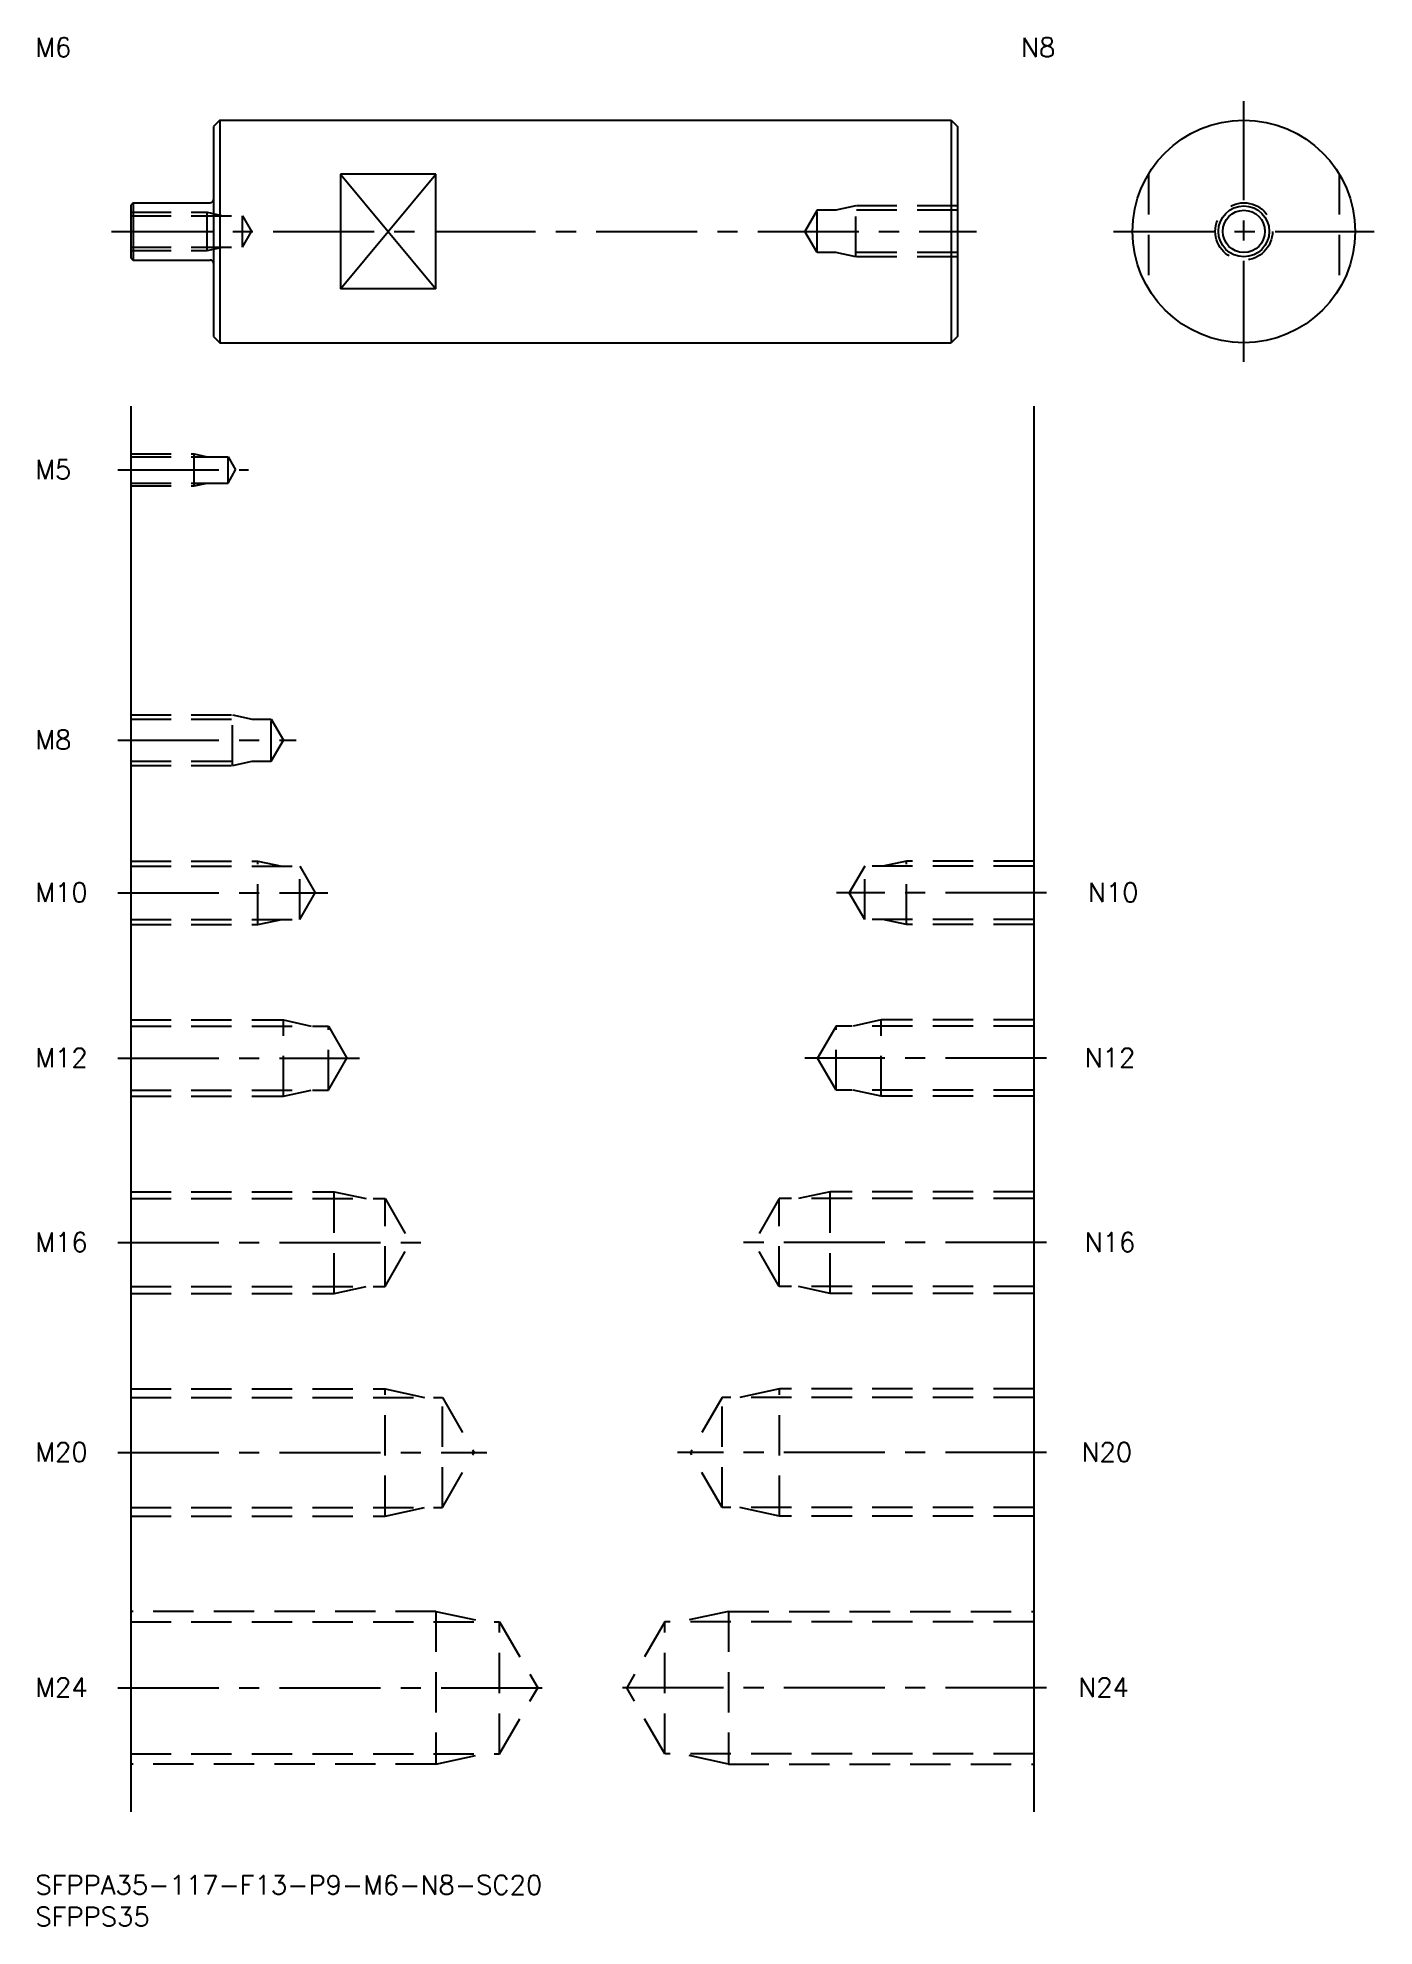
# Model space of a CAD drawing. Extents: x 0 to 211, y -8 to 289.
import ezdxf

# ---------------------------------------------------------------- set-up
doc = ezdxf.new("R2010")
doc.units = 0
doc.header["$LTSCALE"] = 0.5
doc.linetypes.add('CENTER', pattern=[50.8, 31.75, -6.35, 6.35, -6.35])
doc.linetypes.add('DASHED', pattern=[19.05, 12.7, -6.35])
for name, color, linetype in [('MSM_CENTER', 1, 'CENTER'), ('MSM_CONTINUOUS', 7, 'CONTINUOUS'), ('MSM_DASHED', 4, 'DASHED'), ('MSM_NARROW', 5, 'CONTINUOUS'), ('MSM_PART_NUMBER', 7, 'CONTINUOUS')]:
    doc.layers.add(name, color=color, linetype=linetype)
doc.styles.get("Standard").update_dxf_attribs({"font": 'txt.shx', "height": 3, "bigfont": 'bigfont.shx'})

# ---------------------------------------------------------------- blocks, each defined once
blk = doc.blocks.new('*U4')
at = {"layer": 'MSM_PART_NUMBER'}
blk.add_text('SFPPA35-117-F13-P9-M6-N8-SC20', height=3, dxfattribs=at).set_placement((0, -3))
blk = doc.blocks.new('*U5')
at = {"layer": 'MSM_PART_NUMBER'}
blk.add_text('SFPPS35', height=3, dxfattribs=at).set_placement((0, -8))
blk = doc.blocks.new('*U6')
at = {"layer": 'MSM_PART_NUMBER'}
blk.add_text('M24', height=3, dxfattribs=at).set_placement((0, 28.06))
blk = doc.blocks.new('*U7')
at = {"layer": 'MSM_PART_NUMBER'}
blk.add_text('M20', height=3, dxfattribs=at).set_placement((0, 65.06))
blk = doc.blocks.new('*U8')
at = {"layer": 'MSM_PART_NUMBER'}
blk.add_text('M16', height=3, dxfattribs=at).set_placement((0, 98.06))
blk = doc.blocks.new('*U9')
at = {"layer": 'MSM_PART_NUMBER'}
blk.add_text('M12', height=3, dxfattribs=at).set_placement((0, 127.06))
blk = doc.blocks.new('*U10')
at = {"layer": 'MSM_PART_NUMBER'}
blk.add_text('M10', height=3, dxfattribs=at).set_placement((0, 153.06))
blk = doc.blocks.new('*U11')
at = {"layer": 'MSM_PART_NUMBER'}
blk.add_text('M8', height=3, dxfattribs=at).set_placement((0, 177.06))
blk = doc.blocks.new('*U12')
at = {"layer": 'MSM_PART_NUMBER'}
blk.add_text('M6', height=3, dxfattribs=at).set_placement((0, 285.95))
blk = doc.blocks.new('*U13')
at = {"layer": 'MSM_PART_NUMBER'}
blk.add_text('N24', height=3, dxfattribs=at).set_placement((164, 28.06))
blk = doc.blocks.new('*U14')
at = {"layer": 'MSM_PART_NUMBER'}
blk.add_text('N20', height=3, dxfattribs=at).set_placement((164.5, 65.06))
blk = doc.blocks.new('*U15')
at = {"layer": 'MSM_PART_NUMBER'}
blk.add_text('N16', height=3, dxfattribs=at).set_placement((165, 98.06))
blk = doc.blocks.new('*U16')
at = {"layer": 'MSM_PART_NUMBER'}
blk.add_text('N12', height=3, dxfattribs=at).set_placement((165, 127.06))
blk = doc.blocks.new('*U17')
at = {"layer": 'MSM_PART_NUMBER'}
blk.add_text('N10', height=3, dxfattribs=at).set_placement((165.5, 153.06))
blk = doc.blocks.new('*U18')
at = {"layer": 'MSM_PART_NUMBER'}
blk.add_text('N8', height=3, dxfattribs=at).set_placement((155, 285.95))
blk = doc.blocks.new('*U19')
at = {"layer": 'MSM_PART_NUMBER'}
blk.add_text('M5', height=3, dxfattribs=at).set_placement((0, 219.56))

msp = doc.modelspace()

# ---------------------------------------------------------------- linework, layer by layer
at = {"layer": 'MSM_CENTER'}
for p, q in [((190.04, 238), (190.04, 279)), ((12, 258.5), (148, 258.5)), ((169.54, 258.5), (210.54, 258.5)), ((13, 221), (33.5, 221)), ((13, 178.5), (41, 178.5)), ((13, 154.5), (46, 154.5)), ((159, 154.5), (126, 154.5)), ((13, 128.5), (51, 128.5)), ((159, 128.5), (121, 128.5)), ((13, 99.5), (61, 99.5)), ((159, 99.5), (111, 99.5)), ((13, 66.5), (71, 66.5)), ((159, 66.5), (101, 66.5)), ((13, 29.5), (81, 29.5)), ((159, 29.5), (91, 29.5))]:
    msp.add_line(p, q, dxfattribs=at)
at = {"layer": 'MSM_CONTINUOUS'}
for p, q in [((29, 276), (28, 275)), ((28, 275), (28, 242)), ((29, 276), (144, 276)), ((29, 276), (29, 241)), ((144, 276), (144, 241)), ((144, 276), (145, 275)), ((145, 275), (145, 242)), ((63, 267.51), (48, 267.51)), ((48, 267.51), (48, 249.49)), ((63, 249.49), (63, 267.51)), ((15.4, 263), (15, 262.6)), ((15, 262.6), (15, 254.4)), ((15.4, 263), (15.4, 254)), ((15.4, 263), (27.5, 263)), ((15, 254.4), (15.4, 254)), ((15.4, 254), (27.5, 254)), ((63, 249.49), (48, 249.49)), ((28, 242), (29, 241)), ((29, 241), (144, 241)), ((145, 242), (144, 241)), ((15, 231), (15, 10)), ((157, 231), (157, 10))]:
    msp.add_line(p, q, dxfattribs=at)
for radius in [17.5, 3.32]:
    msp.add_circle((190.04, 258.5), radius, dxfattribs=at)
for centre, start, end in [((27.5, 263.5), 270, 0), ((27.5, 253.5), 0, 90)]:
    msp.add_arc(centre, 0.5, start, end, dxfattribs=at)
at = {"layer": 'MSM_DASHED'}
for p, q in [((175.04, 267.51), (175.04, 249.49)), ((205.04, 267.51), (205.04, 249.49)), ((15, 261.5), (27, 261.5)), ((27, 255.5), (27, 261.5)), ((27, 261.5), (29.5, 260.96)), ((122.92, 261.82), (121, 258.5)), ((122.92, 255.18), (122.92, 261.82)), ((145, 261.82), (122.92, 261.82)), ((129, 262.5), (125.88, 261.82)), ((129, 254.5), (129, 262.5)), ((145, 262.5), (129, 262.5)), ((15, 260.96), (32.58, 260.96)), ((32.58, 256.04), (32.58, 260.96)), ((32.58, 260.96), (34, 258.5)), ((32.58, 256.04), (34, 258.5)), ((122.92, 255.18), (121, 258.5)), ((15, 256.04), (32.58, 256.04)), ((15, 255.5), (27, 255.5)), ((27, 255.5), (29.5, 256.04)), ((145, 255.18), (122.92, 255.18)), ((129, 254.5), (125.88, 255.18)), ((145, 254.5), (129, 254.5)), ((15, 223.5), (25, 223.5)), ((15, 223.07), (30.31, 223.07)), ((25, 218.5), (25, 223.5)), ((25, 223.5), (27, 223.07)), ((30.31, 218.93), (30.31, 223.07)), ((30.31, 223.07), (31.5, 221)), ((30.31, 218.93), (31.5, 221)), ((15, 218.93), (30.31, 218.93)), ((15, 218.5), (25, 218.5)), ((25, 218.5), (27, 218.93)), ((15, 182.5), (31, 182.5)), ((15, 181.82), (37.08, 181.82)), ((31, 174.5), (31, 182.5)), ((31, 182.5), (34.12, 181.82)), ((37.08, 175.18), (37.08, 181.82)), ((37.08, 181.82), (39, 178.5)), ((37.08, 175.18), (39, 178.5)), ((15, 175.18), (37.08, 175.18)), ((15, 174.5), (31, 174.5)), ((31, 174.5), (34.12, 175.18)), ((15, 159.5), (35, 159.5)), ((15, 158.69), (41.58, 158.69)), ((35, 149.5), (35, 159.5)), ((35, 159.5), (38.75, 158.69)), ((41.58, 150.31), (41.58, 158.69)), ((41.58, 158.69), (44, 154.5)), ((130.42, 158.69), (128, 154.5)), ((130.42, 150.31), (130.42, 158.69)), ((157, 158.69), (130.42, 158.69)), ((137, 159.5), (133.25, 158.69)), ((137, 149.5), (137, 159.5)), ((157, 159.5), (137, 159.5)), ((41.58, 150.31), (44, 154.5)), ((130.42, 150.31), (128, 154.5)), ((15, 150.31), (41.58, 150.31)), ((15, 149.5), (35, 149.5)), ((35, 149.5), (38.75, 150.31)), ((157, 150.31), (130.42, 150.31)), ((137, 149.5), (133.25, 150.31)), ((157, 149.5), (137, 149.5)), ((15, 134.5), (39, 134.5)), ((39, 122.5), (39, 134.5)), ((39, 134.5), (43.37, 133.55)), ((133, 134.5), (128.62, 133.55)), ((133, 122.5), (133, 134.5)), ((157, 134.5), (133, 134.5)), ((15, 133.55), (46.08, 133.55)), ((46.08, 123.45), (46.08, 133.55)), ((46.08, 133.55), (49, 128.5)), ((125.92, 133.55), (123, 128.5)), ((125.92, 123.45), (125.92, 133.55)), ((157, 133.55), (125.92, 133.55)), ((46.08, 123.45), (49, 128.5)), ((125.92, 123.45), (123, 128.5)), ((15, 123.45), (46.08, 123.45)), ((15, 122.5), (39, 122.5)), ((39, 122.5), (43.37, 123.45)), ((157, 123.45), (125.92, 123.45)), ((133, 122.5), (128.62, 123.45)), ((157, 122.5), (133, 122.5)), ((15, 107.5), (47, 107.5)), ((47, 91.5), (47, 107.5)), ((47, 107.5), (52, 106.42)), ((125, 107.5), (120, 106.42)), ((125, 91.5), (125, 107.5)), ((157, 107.5), (125, 107.5)), ((15, 106.42), (55.01, 106.42)), ((55.01, 92.58), (55.01, 106.42)), ((55.01, 106.42), (59, 99.5)), ((116.99, 106.42), (113, 99.5)), ((116.99, 92.58), (116.99, 106.42)), ((157, 106.42), (116.99, 106.42)), ((55.01, 92.58), (59, 99.5)), ((116.99, 92.58), (113, 99.5)), ((15, 92.58), (55.01, 92.58)), ((47, 91.5), (52, 92.58)), ((157, 92.58), (116.99, 92.58)), ((125, 91.5), (120, 92.58)), ((15, 91.5), (47, 91.5)), ((157, 91.5), (125, 91.5)), ((15, 76.5), (55, 76.5)), ((15, 75.15), (64.01, 75.15)), ((55, 56.5), (55, 76.5)), ((55, 76.5), (61.25, 75.15)), ((64.01, 75.15), (69, 66.5)), ((64.01, 57.85), (64.01, 75.15)), ((107.99, 75.15), (103, 66.5)), ((157, 75.15), (107.99, 75.15)), ((107.99, 57.85), (107.99, 75.15)), ((117, 76.5), (110.75, 75.15)), ((157, 76.5), (117, 76.5)), ((117, 56.5), (117, 76.5)), ((64.01, 57.85), (69, 66.5)), ((107.99, 57.85), (103, 66.5)), ((15, 57.85), (64.01, 57.85)), ((15, 56.5), (55, 56.5)), ((55, 56.5), (61.25, 57.85)), ((157, 57.85), (107.99, 57.85)), ((117, 56.5), (110.75, 57.85)), ((157, 56.5), (117, 56.5)), ((63, 41.5), (15, 41.5)), ((15, 39.88), (73.01, 39.88)), ((63, 41.5), (70.5, 39.88)), ((63, 41.5), (63, 17.5)), ((73.01, 19.12), (73.01, 39.88)), ((73.01, 39.88), (79, 29.5)), ((98.99, 39.88), (93, 29.5)), ((98.99, 19.12), (98.99, 39.88)), ((157, 39.88), (98.99, 39.88)), ((109, 41.5), (101.5, 39.88)), ((109, 41.5), (157, 41.5)), ((109, 41.5), (109, 17.5)), ((73.01, 19.12), (79, 29.5)), ((98.99, 19.12), (93, 29.5)), ((15, 19.12), (73.01, 19.12)), ((63, 17.5), (70.5, 19.12)), ((157, 19.12), (98.99, 19.12)), ((109, 17.5), (101.5, 19.12)), ((63, 17.5), (15, 17.5)), ((109, 17.5), (157, 17.5))]:
    msp.add_line(p, q, dxfattribs=at)
msp.add_circle((190.04, 258.5), 4.5, dxfattribs=at)
at = {"layer": 'MSM_NARROW'}
for p, q in [((48, 267.51), (63, 249.49)), ((48, 249.49), (63, 267.51))]:
    msp.add_line(p, q, dxfattribs=at)
msp.add_circle((190.04, 258.5), 4, dxfattribs=at)

# ---------------------------------------------------------------- block references
at = {"layer": 'MSM_CONTINUOUS'}
for name in ['*U12', '*U18', '*U19', '*U11', '*U10', '*U17', '*U9', '*U16', '*U8', '*U15', '*U7', '*U14', '*U6', '*U13', '*U4', '*U5']:
    msp.add_blockref(name, (0, 0), dxfattribs=at)

doc.saveas('drawing.dxf')
